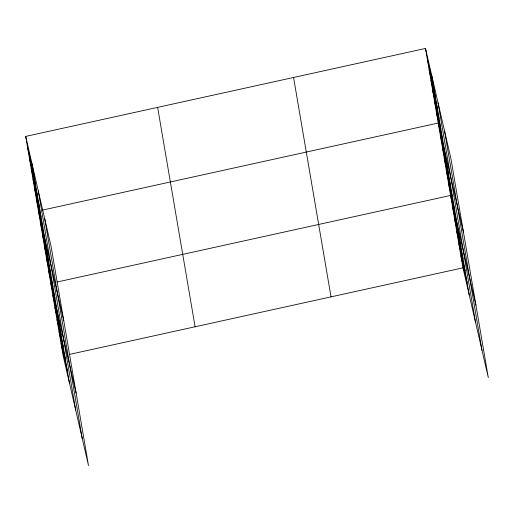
<?xml version="1.0" encoding="UTF-8"?>
<svg xmlns="http://www.w3.org/2000/svg" width="514" height="514" viewBox="0 0 514 514"><rect width="100%" height="100%" fill="white"/><g stroke="black" fill="none" stroke-linecap="round" stroke-linejoin="round"><path stroke-width="0.77" d="M25.7 136.403L51.04 246.161L88.504 465.555L63.164 355.797L25.7 136.403L425.496 48.444L450.836 158.203L488.3 377.597L462.96 267.839L425.496 48.444M39.989 210.656L38.441 210.997L63.775 320.755M42.315 210.142L438.236 123.039L463.577 232.797M52.351 283.06L50.802 283.4L76.143 393.159M57.009 282.032L450.598 195.436L475.938 305.194M63.164 355.797L64.719 355.457M69.371 354.435L462.96 267.839M427.314 59.097L433.578 86.217M429.139 69.756L435.397 96.87M430.957 80.409L437.215 107.529M432.775 91.068L439.033 118.181M434.593 101.727L440.858 128.841M436.412 112.38L442.676 139.493M440.292 135.105L446.557 162.218M442.355 147.171L448.613 174.285M444.417 159.237L450.675 186.351M446.473 171.303L452.738 198.417M448.536 183.369L454.8 210.489M452.661 207.508L458.918 234.622M454.717 219.574L460.981 246.688M456.779 231.641L463.037 258.754M458.841 243.707L465.099 270.82M460.897 255.773L467.162 282.886M27.518 147.062L33.783 174.175M29.337 157.714L35.601 184.834M31.161 168.374L37.419 195.487M32.98 179.026L39.237 206.146M34.798 189.685L41.056 216.799M36.616 200.344L42.88 227.458M40.497 223.063L46.761 250.183M42.559 235.129L48.817 262.249M44.622 247.202L50.88 274.315M46.678 259.268L52.942 286.382M48.74 271.334L54.998 298.448M52.858 295.466L59.123 322.58M54.921 307.533L61.179 334.646M56.983 319.599L63.241 346.712M59.046 331.665L65.304 358.785M61.102 343.731L67.366 370.851M444.539 130.929L482.003 350.323M438.05 102.832L475.514 322.227M431.754 75.558L469.218 294.952M293.565 77.473L331.029 296.867M157.631 107.375L195.095 326.776M44.744 218.887L82.208 438.288M38.254 190.79L75.719 410.185M31.958 163.516L69.422 382.917"/></g></svg>
